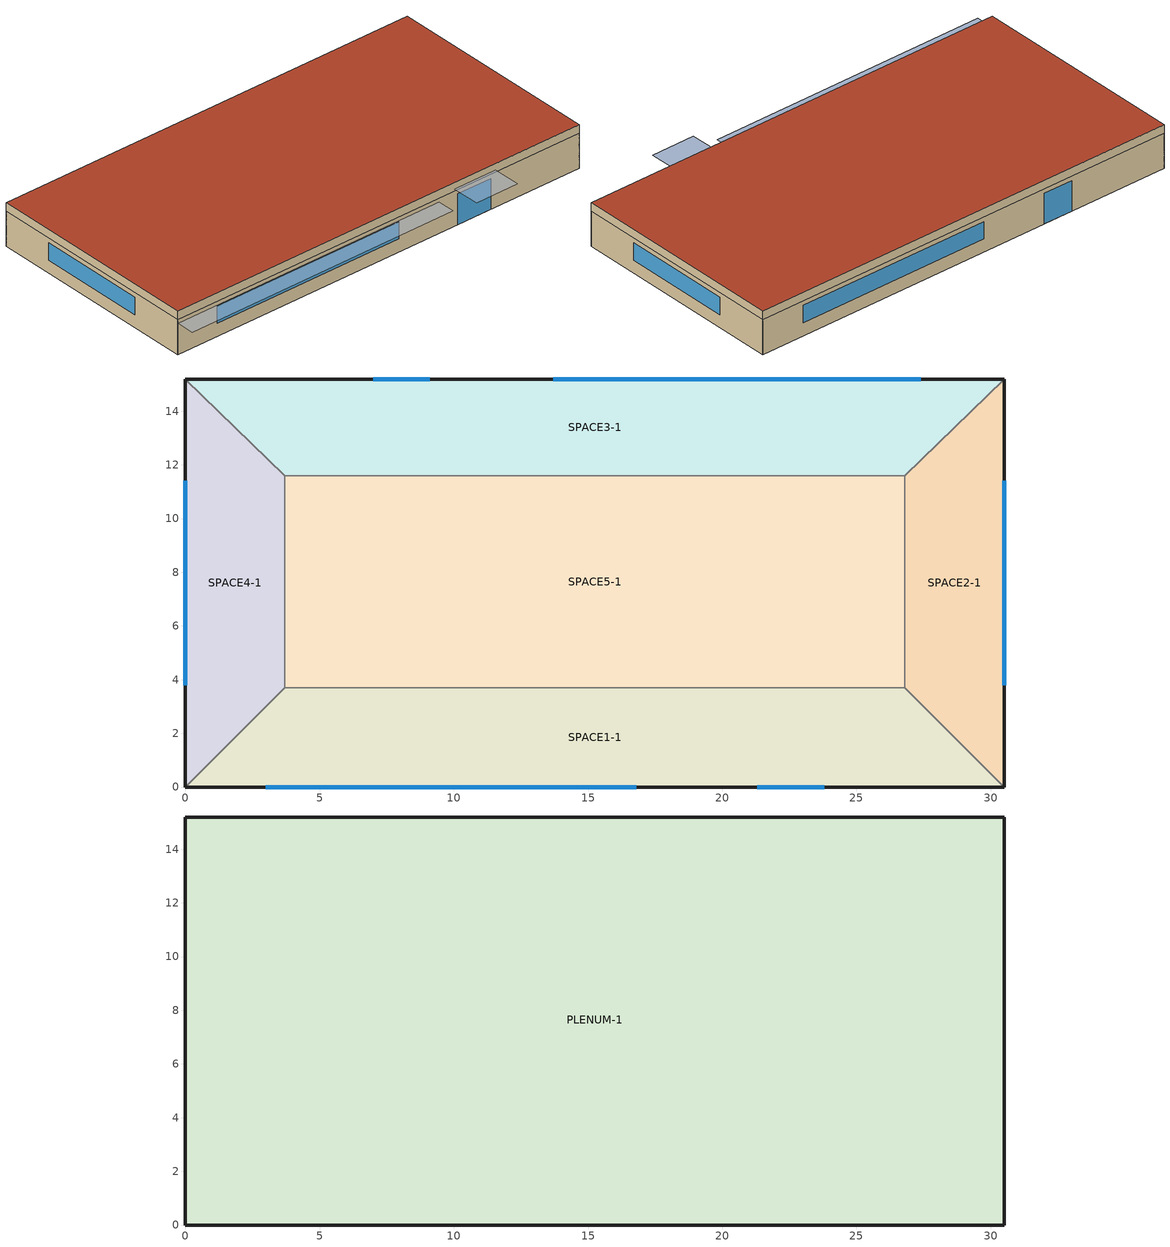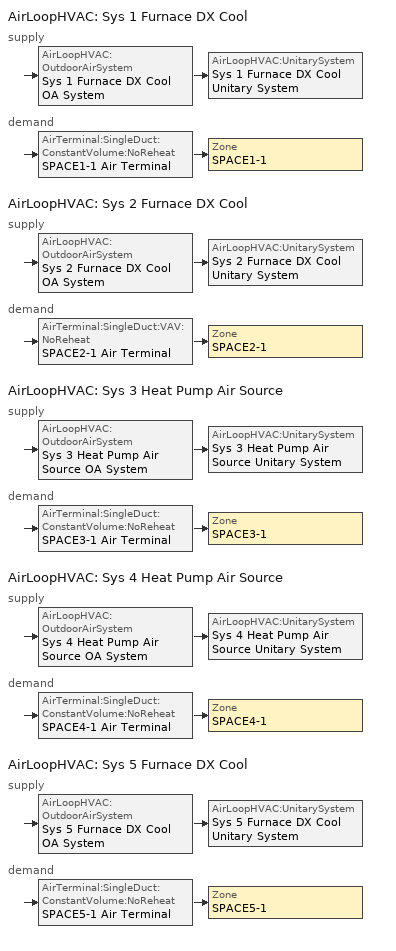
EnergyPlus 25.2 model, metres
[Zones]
SPACE3-1
 floor ground (FLOOR-SLAB-1): 26.8,11.6 3.7,11.6 0,15.2 30.5,15.2 z0
 wall outside (WALL-1): 30.5,15.2 0,15.2 z0:2.4
 wall to SPACE2-1 (INT-WALL-1): 26.8,11.6 30.5,15.2 z0:2.4
 wall to SPACE4-1 (INT-WALL-1): 0,15.2 3.7,11.6 z0:2.4
 wall to SPACE5-1 (INT-WALL-1): 3.7,11.6 26.8,11.6 z0:2.4
 window (Sgl Grey 3mm): 9.1,15.2 7,15.2 z0:2.1
 window (Dbl Clr 3mm/13mm Air): 27.4,15.2 13.7,15.2 z0.9:2.1
SPACE1-1
 floor ground (FLOOR-SLAB-1): 26.8,3.7 30.5,0 0,0 3.7,3.7 z0
 wall outside (WALL-1): 0,0 30.5,0 z0:2.4
 wall to SPACE2-1 (INT-WALL-1): 30.5,0 26.8,3.7 z0:2.4
 wall to SPACE4-1 (INT-WALL-1): 3.7,3.7 0,0 z0:2.4
 wall to SPACE5-1 (INT-WALL-1): 26.8,3.7 3.7,3.7 z0:2.4
 window (Sgl Grey 3mm): 21.3,0 23.8,0 z0:2.1
 window (Dbl Clr 3mm/13mm Air): 3,0 16.8,0 z0.9:2.1
SPACE2-1
 floor ground (FLOOR-SLAB-1): 26.8,11.6 30.5,15.2 30.5,0 26.8,3.7 z0
 wall outside (WALL-1): 30.5,0 30.5,15.2 z0:2.4
 wall to SPACE5-1 (INT-WALL-1): 26.8,11.6 26.8,3.7 z0:2.4
 window (Dbl Clr 3mm/13mm Air): 30.5,3.8 30.5,11.4 z0.9:2.1
SPACE4-1
 floor ground (FLOOR-SLAB-1): 3.7,3.7 0,0 0,15.2 3.7,11.6 z0
 wall outside (WALL-1): 0,15.2 0,0 z0:2.4
 wall to SPACE5-1 (INT-WALL-1): 3.7,3.7 3.7,11.6 z0:2.4
 window (Dbl Clr 3mm/13mm Air): 0,11.4 0,3.8 z0.9:2.1
SPACE5-1
 floor ground (FLOOR-SLAB-1): 26.8,11.6 26.8,3.7 3.7,3.7 3.7,11.6 z0
PLENUM-1
 floor to SPACE1-1 (CLNG-1): 26.8,3.7 30.5,0 0,0 3.7,3.7 z2.4
 floor to SPACE2-1 (CLNG-1): 26.8,11.6 30.5,15.2 30.5,0 26.8,3.7 z2.4
 floor to SPACE3-1 (CLNG-1): 26.8,11.6 3.7,11.6 0,15.2 30.5,15.2 z2.4
 floor to SPACE4-1 (CLNG-1): 3.7,3.7 0,0 0,15.2 3.7,11.6 z2.4
 floor to SPACE5-1 (CLNG-1): 26.8,11.6 26.8,3.7 3.7,3.7 3.7,11.6 z2.4
 wall outside (WALL-1): 30.5,15.2 0,15.2 0,0 30.5,0 30.5,15.2 z2.4:3
 roof outside (ROOF-1): 0,15.2 0,0 30.5,0 30.5,15.2 z3
shading: 0,-1.3 0,0 19.8,0 19.8,-1.3 z2.2; 21,-2 21,0 24.1,0 24.1,-2 z2.6
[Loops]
AirLoopHVAC 'Sys 1 Furnace DX Cool'
 supply: AirLoopHVAC:OutdoorAirSystem 'Sys 1 Furnace DX Cool OA System' > AirLoopHVAC:UnitarySystem 'Sys 1 Furnace DX Cool Unitary System'
 demand: AirTerminal:SingleDuct:ConstantVolume:NoReheat 'SPACE1-1 Air Terminal' > Zone 'SPACE1-1'
AirLoopHVAC 'Sys 2 Furnace DX Cool'
 supply: AirLoopHVAC:OutdoorAirSystem 'Sys 2 Furnace DX Cool OA System' > AirLoopHVAC:UnitarySystem 'Sys 2 Furnace DX Cool Unitary System'
 demand: AirTerminal:SingleDuct:VAV:NoReheat 'SPACE2-1 Air Terminal' > Zone 'SPACE2-1'
AirLoopHVAC 'Sys 3 Heat Pump Air Source'
 supply: AirLoopHVAC:OutdoorAirSystem 'Sys 3 Heat Pump Air Source OA System' > AirLoopHVAC:UnitarySystem 'Sys 3 Heat Pump Air Source Unitary System'
 demand: AirTerminal:SingleDuct:ConstantVolume:NoReheat 'SPACE3-1 Air Terminal' > Zone 'SPACE3-1'
AirLoopHVAC 'Sys 4 Heat Pump Air Source'
 supply: AirLoopHVAC:OutdoorAirSystem 'Sys 4 Heat Pump Air Source OA System' > AirLoopHVAC:UnitarySystem 'Sys 4 Heat Pump Air Source Unitary System'
 demand: AirTerminal:SingleDuct:ConstantVolume:NoReheat 'SPACE4-1 Air Terminal' > Zone 'SPACE4-1'
AirLoopHVAC 'Sys 5 Furnace DX Cool'
 supply: AirLoopHVAC:OutdoorAirSystem 'Sys 5 Furnace DX Cool OA System' > AirLoopHVAC:UnitarySystem 'Sys 5 Furnace DX Cool Unitary System'
 demand: AirTerminal:SingleDuct:ConstantVolume:NoReheat 'SPACE5-1 Air Terminal' > Zone 'SPACE5-1'
[Building]
Building: Loads convergence tolerance value=0.04; Maximum number of warmup days=25; Minimum number of warmup days=6; North axis=30; Solar distribution=FullExterior; Temperature convergence tolerance value=0.4; Terrain=City
[Site:GroundTemperature:BuildingSurface]
20.03, 20.03, 20.13, 20.3, 20.43, 20.52, 20.62, 20.77, 20.78, 20.55, 20.44, 20.2
[Site:Location]
CHICAGO_IL_USA TMY2-94846: Elevation=190; Latitude=41.78; Longitude=-87.75; Time zone=-6
[SizingPeriod:DesignDay] Barometric pressure=99063; Day of month=21; Daylight saving time indicator=No; Humidity condition type=WetBulb; Rain indicator=No; Snow indicator=No; Solar model indicator=ASHRAEClearSky
Name | Daily dry bulb temperature range | Day type | Maximum dry bulb temperature | Month | Sky clearness | Wetbulb or dewpoint at maximum dry bulb | Wind direction | Wind speed
CHICAGO_IL_USA Annual Cooling 1% Design Conditions DB/MCWB | 10.7 | SummerDesignDay | 31.5 | 7 | 1 | 23 | 230 | 5.3
CHICAGO_IL_USA Annual Heating 99% Design Conditions DB | 0 | WinterDesignDay | -17.3 | 1 | 0 | -17.3 | 270 | 4.9
[Construction]
CLNG-1: MAT-CLNG-1
Dbl Clr 3mm/13mm Air: CLEAR 3MM, AIR 13MM, CLEAR 3MM
FLOOR-SLAB-1: CC03
INT-WALL-1: GP02, AL21, GP02
ROOF-1: RG01, BR01, IN46, WD01
Sgl Grey 3mm: GREY 3MM
WALL-1: WD01, PW03, IN02, GP01
[Material] Thermal absorptance=0.9
Name | Conductivity | Density | Roughness | Solar absorptance | Specific heat | Thickness | Visible absorptance
BR01 | 0.162 | 1121 | VeryRough | 0.7 | 1464 | 0.0095 | 0.7
CC03 | 1.31 | 2243 | MediumRough | 0.65 | 837 | 0.1016 | 0.65
GP01 | 0.16 | 801 | MediumSmooth | 0.75 | 837 | 0.0127 | 0.75
GP02 | 0.16 | 801 | MediumSmooth | 0.75 | 837 | 0.0159 | 0.75
IN02 | 0.043 | 10 | Rough | 0.75 | 837 | 0.0901 | 0.75
IN46 | 0.023 | 24 | VeryRough | 0.5 | 1590 | 0.0762 | 0.5
PW03 | 0.115 | 545 | MediumSmooth | 0.78 | 1213 | 0.0127 | 0.78
RG01 | 1.442 | 881 | Rough | 0.65 | 1674 | 0.0127 | 0.65
WD01 | 0.115 | 513 | MediumSmooth | 0.78 | 1381 | 0.0191 | 0.78
[Material:AirGap]
AL21: Thermal resistance=0.157
[Material:NoMass]
MAT-CLNG-1: Roughness=Rough; Solar absorptance=0.65; Thermal absorptance=0.65; Thermal resistance=0.652259; Visible absorptance=0.65
[WindowMaterial:Gas]
AIR 13MM: Gas type=Air; Thickness=0.0127
[WindowMaterial:Glazing] Back side infrared hemispherical emissivity=0.84; Conductivity=0.9; Front side infrared hemispherical emissivity=0.84; Infrared transmittance at normal incidence=0; Optical data type=SpectralAverage; Thickness=0.003
Name | Back side solar reflectance at normal incidence | Back side visible reflectance at normal incidence | Front side solar reflectance at normal incidence | Front side visible reflectance at normal incidence | Solar transmittance at normal incidence | Visible transmittance at normal incidence
CLEAR 3MM | 0.075 | 0.081 | 0.075 | 0.081 | 0.837 | 0.898
GREY 3MM | 0.061 | 0.061 | 0.061 | 0.061 | 0.626 | 0.611
[AirLoopHVAC] Design supply air flow rate=Autosize
Sys 1 Furnace DX Cool; Sys 2 Furnace DX Cool; Sys 3 Heat Pump Air Source; Sys 4 Heat Pump Air Source; Sys 5 Furnace DX Cool
[AirLoopHVAC:UnitarySystem] Cooling supply air flow rate=Autosize; Cooling supply air flow rate method=SupplyAirFlowRate; Dehumidification control type=None; Dx heating coil sizing ratio=1; Heating supply air flow rate=Autosize; Heating supply air flow rate method=SupplyAirFlowRate; Maximum outdoor dry bulb temperature for supplemental heater operation=21; No load supply air flow rate method=SupplyAirFlowRate; Supply air fan operating mode schedule=FanAvailSched
Name | Control type | Controlling zone or thermostat location | Cooling coil | Design specification multispeed object | Fan placement | Heating coil | Maximum supply air temperature | No load supply air flow rate | Supply fan | Availability schedule | Minimum supply air temperature | Supplemental heating coil
Sys 1 Furnace DX Cool Unitary System | Load | SPACE1-1 | Sys 1 Furnace DX Cool Cooling Coil | Sys 1 Furnace DX Cool Unitary System MultiSpeed Performance | BlowThrough | Sys 1 Furnace DX Cool Heating Coil | Autosize | Autosize | Sys 1 Furnace DX Cool Supply Fan
Sys 2 Furnace DX Cool Unitary System | SingleZoneVAV | SPACE2-1 | Sys 2 Furnace DX Cool Cooling Coil |  | DrawThrough | Sys 2 Furnace DX Cool Heating Coil | 35 | 0.102031 | Sys 2 Furnace DX Cool Supply Fan | FanAvailSched | 10
Sys 3 Heat Pump Air Source Unitary System | Load | SPACE3-1 | Sys 3 Heat Pump Air Source Cooling Coil | Sys 3 Heat Pump Air Source Unitary System MultiSpeed Performance | BlowThrough | Sys 3 Heat Pump Air Source Heating Coil | Autosize | Autosize | Sys 3 Heat Pump Air Source Supply Fan |  |  | Sys 3 Heat Pump Air Source Supp Heat or Reheat Coil
Sys 4 Heat Pump Air Source Unitary System | Load | SPACE4-1 | Sys 4 Heat Pump Air Source Cooling Coil | Sys 4 Heat Pump Air Source Unitary System MultiSpeed Performance | BlowThrough | Sys 4 Heat Pump Air Source Heating Coil | Autosize | Autosize | Sys 4 Heat Pump Air Source Supply Fan |  |  | Sys 4 Heat Pump Air Source Supp Heat or Reheat Coil
Sys 5 Furnace DX Cool Unitary System | Load | SPACE5-1 | Sys 5 Furnace DX Cool Cooling Coil | Sys 5 Furnace DX Cool Unitary System MultiSpeed Performance | BlowThrough | Sys 5 Furnace DX Cool Heating Coil | Autosize | Autosize | Sys 5 Furnace DX Cool Supply Fan
[AirTerminal:SingleDuct:ConstantVolume:NoReheat] Maximum air flow rate=Autosize
SPACE1-1 Air Terminal; SPACE3-1 Air Terminal; SPACE4-1 Air Terminal; SPACE5-1 Air Terminal
[AirTerminal:SingleDuct:VAV:NoReheat]
SPACE2-1 Air Terminal: Constant minimum air flow fraction=0; Maximum air flow rate=Autosize; Zone minimum air flow input method=Constant
[AvailabilityManager:Scheduled] Schedule=HVACTemplate-Always 1
Sys 1 Furnace DX Cool Availability; Sys 2 Furnace DX Cool Availability; Sys 3 Heat Pump Air Source Availability; Sys 4 Heat Pump Air Source Availability; Sys 5 Furnace DX Cool Availability
[Coil:Cooling:DX]
Name | Performance object
Sys 1 Furnace DX Cool Cooling Coil | Sys 1 Furnace DX Cool Cooling Coil Performance
Sys 5 Furnace DX Cool Cooling Coil | Sys 5 Furnace DX Cool Cooling Coil Performance
[Coil:Cooling:DX:CurveFit:OperatingMode] Apply latent degradation to speeds greater than 1=No; Condenser type=AirCooled; Latent capacity time constant=0; Maximum cycling rate=0; Nominal time for condensate removal to begin=0; Rated evaporator air flow rate=Autosize; Rated gross total cooling capacity=Autosize; Ratio of initial moisture evaporation rate and steady state latent capacity=0
Name | Nominal speed number | Speed 1 | Speed 2 | Speed 3 | Speed 4
Sys 1 Furnace DX Cool Cooling Coil Operating Mode | 2 | Sys 1 Furnace DX Cool Cooling Coil Speed 1 Performance | Sys 1 Furnace DX Cool Cooling Coil Speed 2 Performance
Sys 5 Furnace DX Cool Cooling Coil Operating Mode | 4 | Sys 5 Furnace DX Cool Cooling Coil Speed 1 Performance | Sys 5 Furnace DX Cool Cooling Coil Speed 2 Performance | Sys 5 Furnace DX Cool Cooling Coil Speed 3 Performance | Sys 5 Furnace DX Cool Cooling Coil Speed 4 Performance
[Coil:Cooling:DX:CurveFit:Performance] Capacity control method=Discrete; Compressor fuel type=Electricity; Crankcase heater capacity=0; Maximum outdoor dry bulb temperature for crankcase heater operation=10
Name | Base operating mode
Sys 1 Furnace DX Cool Cooling Coil Performance | Sys 1 Furnace DX Cool Cooling Coil Operating Mode
Sys 5 Furnace DX Cool Cooling Coil Performance | Sys 5 Furnace DX Cool Cooling Coil Operating Mode
[Coil:Cooling:DX:CurveFit:Speed] 2023 rated evaporator fan power per volume flow rate=934.4; Active fraction of coil face area=1; Gross cooling cop=3; Gross sensible heat ratio=Autosize; Rated waste heat fraction of power input=0.2
Name | Energy input ratio modifier function of air flow fraction curve | Energy input ratio modifier function of temperature curve | Evaporator air flow rate fraction | Gross total cooling capacity fraction | Part load fraction correlation curve | Total cooling capacity modifier function of air flow fraction curve | Total cooling capacity modifier function of temperature curve | Waste heat modifier function of temperature curve
Sys 1 Furnace DX Cool Cooling Coil Speed 1 Performance | Sys 1 Furnace DX Cool Cool Coil EIR-FF | Sys 1 Furnace DX Cool Cool Coil EIR-FT | 0.5 | 0.5 | Sys 1 Furnace DX Cool Cool Coil PLF | Sys 1 Furnace DX Cool Cool Coil Cap-FF | Sys 1 Furnace DX Cool Cool Coil Cap-FT | Sys 1 Furnace DX Cool Cool Coil WH-FT
Sys 1 Furnace DX Cool Cooling Coil Speed 2 Performance | Sys 1 Furnace DX Cool Cool Coil EIR-FF | Sys 1 Furnace DX Cool Cool Coil EIR-FT | 1 | 1 | Sys 1 Furnace DX Cool Cool Coil PLF | Sys 1 Furnace DX Cool Cool Coil Cap-FF | Sys 1 Furnace DX Cool Cool Coil Cap-FT | Sys 1 Furnace DX Cool Cool Coil WH-FT
Sys 5 Furnace DX Cool Cooling Coil Speed 1 Performance | Sys 5 Furnace DX Cool Cool Coil EIR-FF | Sys 5 Furnace DX Cool Cool Coil EIR-FT | 0.25 | 0.25 | Sys 5 Furnace DX Cool Cool Coil PLF | Sys 5 Furnace DX Cool Cool Coil Cap-FF | Sys 5 Furnace DX Cool Cool Coil Cap-FT | Sys 5 Furnace DX Cool Cool Coil WH-FT
Sys 5 Furnace DX Cool Cooling Coil Speed 2 Performance | Sys 5 Furnace DX Cool Cool Coil EIR-FF | Sys 5 Furnace DX Cool Cool Coil EIR-FT | 0.5 | 0.5 | Sys 5 Furnace DX Cool Cool Coil PLF | Sys 5 Furnace DX Cool Cool Coil Cap-FF | Sys 5 Furnace DX Cool Cool Coil Cap-FT | Sys 5 Furnace DX Cool Cool Coil WH-FT
Sys 5 Furnace DX Cool Cooling Coil Speed 3 Performance | Sys 5 Furnace DX Cool Cool Coil EIR-FF | Sys 5 Furnace DX Cool Cool Coil EIR-FT | 0.75 | 0.75 | Sys 5 Furnace DX Cool Cool Coil PLF | Sys 5 Furnace DX Cool Cool Coil Cap-FF | Sys 5 Furnace DX Cool Cool Coil Cap-FT | Sys 5 Furnace DX Cool Cool Coil WH-FT
Sys 5 Furnace DX Cool Cooling Coil Speed 4 Performance | Sys 5 Furnace DX Cool Cool Coil EIR-FF | Sys 5 Furnace DX Cool Cool Coil EIR-FT | 1 | 1 | Sys 5 Furnace DX Cool Cool Coil PLF | Sys 5 Furnace DX Cool Cool Coil Cap-FF | Sys 5 Furnace DX Cool Cool Coil Cap-FT | Sys 5 Furnace DX Cool Cool Coil WH-FT
[Coil:Cooling:DX:MultiSpeed]
Sys 3 Heat Pump Air Source Cooling Coil: 2017 speed 1 rated evaporator fan power per volume flow rate=773.3; 2017 speed 2 rated evaporator fan power per volume flow rate=773.3; 2017 speed 3 rated evaporator fan power per volume flow rate=773.3; 2017 speed 4 rated evaporator fan power per volume flow rate=773.3; 2023 speed 1 rated evaporator fan power per volume flow rate=934.4; 2023 speed 2 rated evaporator fan power per volume flow rate=934.4; 2023 speed 3 rated evaporator fan power per volume flow rate=934.4; 2023 speed 4 rated evaporator fan power per volume flow rate=934.4; Apply latent degradation to speeds greater than 1=No; Apply part load fraction to speeds greater than 1=No; Basin heater setpoint temperature=2; Condenser type=AirCooled; Fuel type=Electricity; Maximum outdoor dry bulb temperature for crankcase heater operation=10; Minimum outdoor dry bulb temperature for compressor operation=-25; Number of speeds=4; Speed 1 energy input ratio function of flow fraction curve=Sys 3 Heat Pump Air Source Cool Coil EIR-FF; Speed 1 energy input ratio function of temperature curve=Sys 3 Heat Pump Air Source Cool Coil EIR-FT; Speed 1 evaporative condenser effectiveness=0.9; Speed 1 gross rated cooling cop=3; Speed 1 gross rated sensible heat ratio=Autosize; Speed 1 gross rated total cooling capacity=Autosize; Speed 1 part load fraction correlation curve=Sys 3 Heat Pump Air Source Cool Coil PLF; Speed 1 rated air flow rate=Autosize; Speed 1 rated waste heat fraction of power input=0.2; Speed 1 total cooling capacity function of flow fraction curve=Sys 3 Heat Pump Air Source Cool Coil Cap-FF; Speed 1 total cooling capacity function of temperature curve=Sys 3 Heat Pump Air Source Cool Coil Cap-FT; Speed 2 energy input ratio function of flow fraction curve=Sys 3 Heat Pump Air Source Cool Coil EIR-FF; Speed 2 energy input ratio function of temperature curve=Sys 3 Heat Pump Air Source Cool Coil EIR-FT; Speed 2 evaporative condenser effectiveness=0.9; Speed 2 gross rated cooling cop=3; Speed 2 gross rated sensible heat ratio=Autosize; Speed 2 gross rated total cooling capacity=Autosize; Speed 2 part load fraction correlation curve=Sys 3 Heat Pump Air Source Cool Coil PLF; Speed 2 rated air flow rate=Autosize; Speed 2 rated waste heat fraction of power input=0.2; Speed 2 total cooling capacity function of flow fraction curve=Sys 3 Heat Pump Air Source Cool Coil Cap-FF; Speed 2 total cooling capacity function of temperature curve=Sys 3 Heat Pump Air Source Cool Coil Cap-FT; Speed 3 energy input ratio function of flow fraction curve=Sys 3 Heat Pump Air Source Cool Coil EIR-FF; Speed 3 energy input ratio function of temperature curve=Sys 3 Heat Pump Air Source Cool Coil EIR-FT; Speed 3 evaporative condenser effectiveness=0.9; Speed 3 gross rated cooling cop=3; Speed 3 gross rated sensible heat ratio=Autosize; Speed 3 gross rated total cooling capacity=Autosize; Speed 3 part load fraction correlation curve=Sys 3 Heat Pump Air Source Cool Coil PLF; Speed 3 rated air flow rate=Autosize; Speed 3 rated waste heat fraction of power input=0.2; Speed 3 total cooling capacity function of flow fraction curve=Sys 3 Heat Pump Air Source Cool Coil Cap-FF; Speed 3 total cooling capacity function of temperature curve=Sys 3 Heat Pump Air Source Cool Coil Cap-FT; Speed 4 energy input ratio function of flow fraction curve=Sys 3 Heat Pump Air Source Cool Coil EIR-FF; Speed 4 energy input ratio function of temperature curve=Sys 3 Heat Pump Air Source Cool Coil EIR-FT; Speed 4 evaporative condenser effectiveness=0.9; Speed 4 gross rated cooling cop=3; Speed 4 gross rated sensible heat ratio=Autosize; Speed 4 gross rated total cooling capacity=Autosize; Speed 4 part load fraction correlation curve=Sys 3 Heat Pump Air Source Cool Coil PLF; Speed 4 rated air flow rate=Autosize; Speed 4 rated waste heat fraction of power input=0.2; Speed 4 total cooling capacity function of flow fraction curve=Sys 3 Heat Pump Air Source Cool Coil Cap-FF; Speed 4 total cooling capacity function of temperature curve=Sys 3 Heat Pump Air Source Cool Coil Cap-FT
[Coil:Cooling:DX:VariableSpeed] Basin heater setpoint temperature=2; Condenser type=AirCooled; Maximum outdoor dry bulb temperature for crankcase heater operation=10; Minimum outdoor dry bulb temperature for compressor operation=-25; Speed 1 reference unit gross rated cooling cop=3; Speed 2 reference unit gross rated cooling cop=3; Speed 3 reference unit gross rated cooling cop=3
Name | 2017 speed 1 rated evaporator fan power per volume flow rate | 2017 speed 2 rated evaporator fan power per volume flow rate | 2017 speed 3 rated evaporator fan power per volume flow rate | 2023 speed 1 rated evaporator fan power per volume flow rate | 2023 speed 2 rated evaporator fan power per volume flow rate | 2023 speed 3 rated evaporator fan power per volume flow rate | Basin heater capacity | Crankcase heater capacity | Energy part load fraction curve | Evaporative condenser pump rated power consumption | Fan delay time | Gross rated total cooling capacity at selected nominal speed level | Initial moisture evaporation rate divided by steady state ac latent capacity | Latent capacity time constant | Maximum cycling rate | Nominal speed level | Nominal time for condensate to begin leaving the coil | Number of speeds | Rated air flow rate at selected nominal speed level | Speed 1 energy input ratio function of air flow fraction curve | Speed 1 energy input ratio function of temperature curve | Speed 1 reference unit gross rated sensible heat ratio | Speed 1 reference unit gross rated total cooling capacity | Speed 1 reference unit rated air flow rate | Speed 1 reference unit rated condenser air flow rate | Speed 1 total cooling capacity function of air flow fraction curve | Speed 1 total cooling capacity function of temperature curve | Speed 2 energy input ratio function of air flow fraction curve | Speed 2 energy input ratio function of temperature curve | Speed 2 reference unit gross rated sensible heat ratio | Speed 2 reference unit gross rated total cooling capacity | Speed 2 reference unit rated air flow rate | Speed 2 reference unit rated condenser air flow rate | Speed 2 total cooling capacity function of air flow fraction curve | Speed 2 total cooling capacity function of temperature curve | Speed 3 energy input ratio function of air flow fraction curve | Speed 3 energy input ratio function of temperature curve | Speed 3 reference unit gross rated sensible heat ratio | Speed 3 reference unit gross rated total cooling capacity | Speed 3 reference unit rated air flow rate | Speed 3 reference unit rated condenser air flow rate | Speed 3 total cooling capacity function of air flow fraction curve | Speed 3 total cooling capacity function of temperature curve | Speed 4 energy input ratio function of air flow fraction curve | Speed 4 energy input ratio function of temperature curve | Speed 4 reference unit gross rated cooling cop | Speed 4 reference unit gross rated sensible heat ratio | Speed 4 reference unit gross rated total cooling capacity | Speed 4 reference unit rated air flow rate | Speed 4 total cooling capacity function of air flow fraction curve | Speed 4 total cooling capacity function of temperature curve
Sys 2 Furnace DX Cool Cooling Coil | 773.3 | 773.3 | 773.3 | 934.4 | 934.4 | 934.4 | 0 | 0 | Sys 3 Heat Pump Air Source Heat Coil PLF | 0 | 60 | 3513.72 | 0 | 60 | 2.5 | 3 | 0 | 3 | 0.15297 | Sys 2 Furnace DX Cool Cool Coil EIR-FF | Sys 2 Furnace DX Cool Cool Coil EIR-FT | 0.72595 | 1171.24 | 0.102031 | 0.102031 | Sys 2 Furnace DX Cool Cool Coil Cap-FF | Sys 2 Furnace DX Cool Cool Coil Cap-FT | Sys 2 Furnace DX Cool Cool Coil EIR-FF | Sys 2 Furnace DX Cool Cool Coil EIR-FT | 0.72595 | 2342.48 | 0.1275 | 0.1275 | Sys 2 Furnace DX Cool Cool Coil Cap-FF | Sys 2 Furnace DX Cool Cool Coil Cap-FT | Sys 2 Furnace DX Cool Cool Coil EIR-FF | Sys 2 Furnace DX Cool Cool Coil EIR-FT | 0.72595 | 3513.72 | 0.15297 | 0.15297 | Sys 2 Furnace DX Cool Cool Coil Cap-FF | Sys 2 Furnace DX Cool Cool Coil Cap-FT
Sys 4 Heat Pump Air Source Cooling Coil |  |  |  |  |  |  |  |  | Sys 4 Heat Pump Air Source Heat Coil PLF |  |  |  |  |  |  | 4 |  | 4 |  | Sys 4 Heat Pump Air Source Cool Coil EIR-FF | Sys 4 Heat Pump Air Source Cool Coil EIR-FT | 0.70108 | 1302.03 | 0.0524326 |  | Sys 4 Heat Pump Air Source Cool Coil Cap-FF | Sys 4 Heat Pump Air Source Cool Coil Cap-FT | Sys 4 Heat Pump Air Source Cool Coil EIR-FF | Sys 4 Heat Pump Air Source Cool Coil EIR-FT | 0.70108 | 2604.05 | 0.10487 |  | Sys 4 Heat Pump Air Source Cool Coil Cap-FF | Sys 4 Heat Pump Air Source Cool Coil Cap-FT | Sys 4 Heat Pump Air Source Cool Coil EIR-FF | Sys 3 Heat Pump Air Source Cool Coil EIR-FT | 0.70108 | 3906.08 | 0.1573 |  | Sys 4 Heat Pump Air Source Cool Coil Cap-FF | Sys 4 Heat Pump Air Source Cool Coil Cap-FT | Sys 4 Heat Pump Air Source Cool Coil EIR-FF | Sys 4 Heat Pump Air Source Cool Coil EIR-FT | 3 | 0.70108 | 5208.11 | 0.20973 | Sys 4 Heat Pump Air Source Cool Coil Cap-FF | Sys 4 Heat Pump Air Source Cool Coil Cap-FT
[Coil:Heating:DX:MultiSpeed] 2023 speed 1 rated supply air fan power per volume flow rate=934.4; 2023 speed 2 rated supply air fan power per volume flow rate=934.4; 2023 speed 3 rated supply air fan power per volume flow rate=934.4; 2023 speed 4 rated supply air fan power per volume flow rate=934.4; Apply part load fraction to speeds greater than 1=No; Crankcase heater capacity=0; Defrost control=Timed; Defrost strategy=ReverseCycle; Defrost time period fraction=0.058333; Fuel type=Electricity; Maximum outdoor dry bulb temperature for crankcase heater operation=10; Maximum outdoor dry bulb temperature for defrost operation=5; Minimum outdoor dry bulb temperature for compressor operation=-8; Number of speeds=4; Resistive defrost heater capacity=Autosize; Speed 1 gross rated heating capacity=Autosize; Speed 1 gross rated heating cop=2.75; Speed 1 rated air flow rate=Autosize; Speed 1 rated waste heat fraction of power input=0.2; Speed 2 gross rated heating capacity=Autosize; Speed 2 gross rated heating cop=2.75; Speed 2 rated air flow rate=Autosize; Speed 2 rated waste heat fraction of power input=0.2; Speed 3 gross rated heating capacity=Autosize; Speed 3 gross rated heating cop=2.75; Speed 3 rated air flow rate=Autosize; Speed 3 rated waste heat fraction of power input=0.2; Speed 4 gross rated heating capacity=Autosize; Speed 4 gross rated heating cop=2.75; Speed 4 rated air flow rate=Autosize; Speed 4 rated waste heat fraction of power input=0.2
Name | Defrost energy input ratio function of temperature curve | Speed 1 energy input ratio function of flow fraction curve | Speed 1 energy input ratio function of temperature curve | Speed 1 heating capacity function of flow fraction curve | Speed 1 heating capacity function of temperature curve | Speed 1 part load fraction correlation curve | Speed 1 waste heat function of temperature curve | Speed 2 energy input ratio function of flow fraction curve | Speed 2 energy input ratio function of temperature curve | Speed 2 heating capacity function of flow fraction curve | Speed 2 heating capacity function of temperature curve | Speed 2 part load fraction correlation curve | Speed 2 waste heat function of temperature curve | Speed 3 energy input ratio function of flow fraction curve | Speed 3 energy input ratio function of temperature curve | Speed 3 heating capacity function of flow fraction curve | Speed 3 heating capacity function of temperature curve | Speed 3 part load fraction correlation curve | Speed 3 waste heat function of temperature curve | Speed 4 energy input ratio function of flow fraction curve | Speed 4 energy input ratio function of temperature curve | Speed 4 heating capacity function of flow fraction curve | Speed 4 heating capacity function of temperature curve | Speed 4 part load fraction correlation curve | Speed 4 waste heat function of temperature curve
Sys 3 Heat Pump Air Source Heating Coil | Sys 3 Heat Pump Air Source Heat Coil Defr-FT | Sys 3 Heat Pump Air Source Heat Coil EIR-FF | Sys 3 Heat Pump Air Source Heat Coil EIR-FT | Sys 3 Heat Pump Air Source Heat Coil Cap-FF | Sys 3 Heat Pump Air Source Heat Coil Cap-FT | Sys 3 Heat Pump Air Source Heat Coil PLF | Sys 3 Heat Pump Air Source Heat Coil WH-FT | Sys 3 Heat Pump Air Source Heat Coil EIR-FF | Sys 3 Heat Pump Air Source Heat Coil EIR-FT | Sys 3 Heat Pump Air Source Heat Coil Cap-FF | Sys 3 Heat Pump Air Source Heat Coil Cap-FT | Sys 3 Heat Pump Air Source Heat Coil PLF | Sys 3 Heat Pump Air Source Heat Coil WH-FT | Sys 3 Heat Pump Air Source Heat Coil EIR-FF | Sys 3 Heat Pump Air Source Heat Coil EIR-FT | Sys 3 Heat Pump Air Source Heat Coil Cap-FF | Sys 3 Heat Pump Air Source Heat Coil Cap-FT | Sys 3 Heat Pump Air Source Heat Coil PLF | Sys 3 Heat Pump Air Source Heat Coil WH-FT | Sys 3 Heat Pump Air Source Heat Coil EIR-FF | Sys 3 Heat Pump Air Source Heat Coil EIR-FT | Sys 3 Heat Pump Air Source Heat Coil Cap-FF | Sys 3 Heat Pump Air Source Heat Coil Cap-FT | Sys 3 Heat Pump Air Source Heat Coil PLF | Sys 3 Heat Pump Air Source Heat Coil WH-FT
Sys 4 Heat Pump Air Source Heating Coil | Sys 4 Heat Pump Air Source Heat Coil Defr-FT | Sys 4 Heat Pump Air Source Heat Coil EIR-FF | Sys 4 Heat Pump Air Source Heat Coil EIR-FT | Sys 4 Heat Pump Air Source Heat Coil Cap-FF | Sys 4 Heat Pump Air Source Heat Coil Cap-FT | Sys 4 Heat Pump Air Source Heat Coil PLF | Sys 4 Heat Pump Air Source Heat Coil WH-FT | Sys 4 Heat Pump Air Source Heat Coil EIR-FF | Sys 4 Heat Pump Air Source Heat Coil EIR-FT | Sys 4 Heat Pump Air Source Heat Coil Cap-FF | Sys 4 Heat Pump Air Source Heat Coil Cap-FT | Sys 4 Heat Pump Air Source Heat Coil PLF | Sys 4 Heat Pump Air Source Heat Coil WH-FT | Sys 4 Heat Pump Air Source Heat Coil EIR-FF | Sys 4 Heat Pump Air Source Heat Coil EIR-FT | Sys 4 Heat Pump Air Source Heat Coil Cap-FF | Sys 4 Heat Pump Air Source Heat Coil Cap-FT | Sys 4 Heat Pump Air Source Heat Coil PLF | Sys 4 Heat Pump Air Source Heat Coil WH-FT | Sys 4 Heat Pump Air Source Heat Coil EIR-FF | Sys 4 Heat Pump Air Source Heat Coil EIR-FT | Sys 4 Heat Pump Air Source Heat Coil Cap-FF | Sys 4 Heat Pump Air Source Heat Coil Cap-FT | Sys 4 Heat Pump Air Source Heat Coil PLF | Sys 4 Heat Pump Air Source Heat Coil WH-FT
[Coil:Heating:DX:VariableSpeed]
Sys 2 Furnace DX Cool Heating Coil: 2017 speed 1 rated supply air fan power per volume flow rate=773.3; 2017 speed 2 rated supply air fan power per volume flow rate=773.3; 2017 speed 3 rated supply air fan power per volume flow rate=773.3; 2023 speed 1 rated supply air fan power per volume flow rate=934.4; 2023 speed 2 rated supply air fan power per volume flow rate=934.4; 2023 speed 3 rated supply air fan power per volume flow rate=934.4; Defrost control=Timed; Defrost energy input ratio function of temperature curve=Sys 3 Heat Pump Air Source Heat Coil Defr-FT; Defrost strategy=ReverseCycle; Defrost time period fraction=0.058333; Energy part load fraction curve=Sys 3 Heat Pump Air Source Heat Coil PLF; Maximum outdoor dry bulb temperature for crankcase heater operation=10; Maximum outdoor dry bulb temperature for defrost operation=5; Minimum outdoor dry bulb temperature for compressor operation=-8; Nominal speed level=3; Number of speeds=3; Rated air flow rate at selected nominal speed level=Autosize; Rated heating capacity at selected nominal speed level=4000; Resistive defrost heater capacity=0; Speed 1 energy input ratio function of air flow fraction curve=HPACHeatEIRFFF; Speed 1 energy input ratio function of temperature curve=HPACHeatEIRFT; Speed 1 heating capacity function of temperature curve=HPACHeatCapFT; Speed 1 reference unit gross rated heating capacity=1333; Speed 1 reference unit gross rated heating cop=3; Speed 1 reference unit rated air flow rate=0.102031; Speed 1 total heating capacity function of air flow fraction curve=HPACHeatCapFFF; Speed 2 energy input ratio function of air flow fraction curve=HPACHeatEIRFFF; Speed 2 energy input ratio function of temperature curve=HPACHeatEIRFT; Speed 2 heating capacity function of temperature curve=HPACHeatCapFT; Speed 2 reference unit gross rated heating capacity=2666; Speed 2 reference unit gross rated heating cop=3; Speed 2 reference unit rated air flow rate=0.1275; Speed 2 total heating capacity function of air flow fraction curve=HPACHeatCapFFF; Speed 3 energy input ratio function of air flow fraction curve=HPACHeatEIRFFF; Speed 3 energy input ratio function of temperature curve=HPACHeatEIRFT; Speed 3 heating capacity function of temperature curve=HPACHeatCapFT; Speed 3 reference unit gross rated heating capacity=4000; Speed 3 reference unit gross rated heating cop=3; Speed 3 reference unit rated air flow rate=0.15297; Speed 3 total heating capacity function of air flow fraction curve=HPACHeatCapFFF
[Coil:Heating:Electric] Efficiency=1; Nominal capacity=Autosize
Sys 3 Heat Pump Air Source Supp Heat or Reheat Coil; Sys 4 Heat Pump Air Source Supp Heat or Reheat Coil
[Coil:Heating:Fuel] Burner efficiency=0.8; Fuel type=NaturalGas; Nominal capacity=Autosize; Off cycle parasitic fuel load=0; On cycle parasitic electric load=0
Name | Part load fraction correlation curve
Sys 1 Furnace DX Cool Heating Coil | Sys 1 Furnace DX Cool Heating Coil PLF-FPLR
Sys 5 Furnace DX Cool Heating Coil | Sys 5 Furnace DX Cool Heating Coil PLF-FPLR
[Controller:OutdoorAir] Economizer control action type=ModulateFlow; Economizer maximum limit dry bulb temperature=20; Minimum limit type=FixedMinimum
Name | Economizer control type | Economizer operation staging | Lockout type | Maximum outdoor air flow rate | Minimum outdoor air flow rate | Minimum outdoor air schedule
Sys 1 Furnace DX Cool OA Controller; Sys 3 Heat Pump Air Source OA Controller; Sys 4 Heat Pump Air Source OA Controller | FixedDryBulb | EconomizerFirst | LockoutWithHeating | Autosize | Autosize | Min OA Sched
Sys 2 Furnace DX Cool OA Controller | NoEconomizer |  | LockoutWithHeating | 0 | 0
Sys 5 Furnace DX Cool OA Controller | FixedDryBulb |  | NoLockout | Autosize | Autosize | Min OA Sched
[DesignSpecification:OutdoorAir] Outdoor air flow per person=0.00944; Outdoor air flow per zone=0; Outdoor air flow per zone floor area=0; Outdoor air method=Flow/Person
SZ DSOA SPACE1-1; SZ DSOA SPACE2-1; SZ DSOA SPACE3-1; SZ DSOA SPACE4-1; SZ DSOA SPACE5-1
[DesignSpecification:ZoneAirDistribution] Zone air distribution effectiveness in cooling mode=1; Zone air distribution effectiveness in heating mode=1
SZ DSZAD SPACE1-1; SZ DSZAD SPACE2-1; SZ DSZAD SPACE3-1; SZ DSZAD SPACE4-1; SZ DSZAD SPACE5-1
[ElectricEquipment] Design level calculation method=EquipmentLevel; Fraction latent=0; Fraction lost=0; Fraction radiant=0.3; Schedule=EQUIP-1
Name | Design level | Zone or zonelist or space or spacelist
SPACE1-1 ElecEq 1 | 1056 | SPACE1-1
SPACE2-1 ElecEq 1 | 456 | SPACE2-1
SPACE3-1 ElecEq 1 | 1056 | SPACE3-1
SPACE4-1 ElecEq 1 | 456 | SPACE4-1
SPACE5-1 ElecEq 1 | 1976 | SPACE5-1
[Fan:SystemModel]
Sys 2 Furnace DX Cool Supply Fan: Availability schedule=HVACTemplate-Always 1; Design electric power consumption=Autosize; Design maximum air flow rate=Autosize; Design power sizing method=PowerPerFlowPerPressure; Design pressure rise=697.449; Electric power function of flow fraction curve=fan_curve; Electric power minimum flow rate fraction=0; Electric power per unit flow rate per unit pressure=1.66667; End use subcategory=General; Fan total efficiency=0.7; Motor efficiency=0.9; Motor in air stream fraction=1; Speed control method=Continuous
[Fan:VariableVolume] Availability schedule=HVACTemplate-Always 1; Fan power coefficient 1=0.00153024; Fan power coefficient 2=0.00520806; Fan power coefficient 3=1.10862; Fan power coefficient 4=-0.116356; Fan power coefficient 5=0; Fan power minimum flow fraction=0; Fan power minimum flow rate input method=Fraction; Fan total efficiency=0.7; Maximum flow rate=Autosize; Motor efficiency=0.9; Motor in airstream fraction=1; Pressure rise=600
Sys 1 Furnace DX Cool Supply Fan; Sys 3 Heat Pump Air Source Supply Fan; Sys 4 Heat Pump Air Source Supply Fan; Sys 5 Furnace DX Cool Supply Fan
[Lights] Design level calculation method=LightingLevel; End use subcategory=GeneralLights; Fraction radiant=0.59; Fraction replaceable=0; Fraction visible=0.2; Return air fraction=0; Schedule=LIGHTS-1
Name | Lighting level | Zone or zonelist or space or spacelist
SPACE1-1 Lights 1 | 1584 | SPACE1-1
SPACE2-1 Lights 1 | 684 | SPACE2-1
SPACE3-1 Lights 1 | 1584 | SPACE3-1
SPACE4-1 Lights 1 | 684 | SPACE4-1
SPACE5-1 Lights 1 | 2964 | SPACE5-1
[People] Activity level schedule=ActSchd; Fraction radiant=0.3; Number of people calculation method=People; Number of people schedule=OCCUPY-1
Name | Number of people | Zone or zonelist or space or spacelist
SPACE1-1 People 1 | 11 | SPACE1-1
SPACE2-1 People 1 | 5 | SPACE2-1
SPACE3-1 People 1 | 11 | SPACE3-1
SPACE4-1 People 1 | 5 | SPACE4-1
SPACE5-1 People 1 | 20 | SPACE5-1
[SetpointManager:MixedAir] Control variable=Temperature
Name | Setpoint node or nodelist
Sys 1 Furnace DX Cool Cooling Coil Air Temp Manager | Sys 1 Furnace DX Cool Mixed Air Outlet
Sys 2 Furnace DX Cool Cooling Coil Air Temp Manager | Sys 2 Furnace DX Cool Mixed Air Outlet
Sys 3 Heat Pump Air Source Cooling Coil Air Temp Manager | Sys 3 Heat Pump Air Source Mixed Air Outlet
Sys 4 Heat Pump Air Source Cooling Coil Air Temp Manager | Sys 4 Heat Pump Air Source Mixed Air Outlet
Sys 5 Furnace DX Cool Cooling Coil Air Temp Manager | Sys 5 Furnace DX Cool Mixed Air Outlet
[SetpointManager:SingleZone:Cooling] Control variable=Temperature; Maximum supply air temperature=45; Minimum supply air temperature=13
Name | Control zone | Setpoint node or nodelist
Sys 1 Furnace DX Cool Economizer Supply Air Temp Manager | SPACE1-1 | Sys 1 Furnace DX Cool Heating Coil Outlet
Sys 2 Furnace DX Cool Economizer Supply Air Temp Manager | SPACE2-1 | Sys 2 Furnace DX Cool Supply Fan Outlet
Sys 3 Heat Pump Air Source Economizer Supply Air Temp Manager | SPACE3-1 | Sys 3 Heat Pump Air Source Supp Heat or Reheat Coil Outl
Sys 4 Heat Pump Air Source Economizer Supply Air Temp Manager | SPACE4-1 | Sys 4 Heat Pump Air Source Supp Heat or Reheat Coil Outl
Sys 5 Furnace DX Cool Economizer Supply Air Temp Manager | SPACE5-1 | Sys 5 Furnace DX Cool Heating Coil Outlet
[Sizing:System] 100 outdoor air in cooling=No; 100 outdoor air in heating=No; Central cooling capacity control method=OnOff; Central cooling design supply air humidity ratio=0.008; Central cooling design supply air temperature=12.8; Central heating design supply air humidity ratio=0.008; Central heating maximum system air flow ratio=1; Cooling design capacity=Autosize; Cooling design capacity method=CoolingDesignCapacity; Cooling supply air flow rate=0; Cooling supply air flow rate method=DesignDay; Design outdoor air flow rate=Autosize; Heating design capacity=Autosize; Heating design capacity method=HeatingDesignCapacity; Heating supply air flow rate=0; Heating supply air flow rate method=DesignDay; Precool design humidity ratio=0.008; Preheat design humidity ratio=0.008; Preheat design temperature=7; System outdoor air method=ZoneSum; Type of load to size on=Sensible; Type of zone sum to use=NonCoincident; Zone maximum outdoor air fraction=1
Name | Central heating design supply air temperature | Precool design temperature
Sys 1 Furnace DX Cool | 35 | 10
Sys 2 Furnace DX Cool; Sys 3 Heat Pump Air Source; Sys 4 Heat Pump Air Source; Sys 5 Furnace DX Cool | 50 | 11
[Sizing:Zone] Account for dedicated outdoor air system=No; Cooling design air flow method=DesignDay; Cooling design air flow rate=0; Cooling minimum air flow fraction=0; Dedicated outdoor air high setpoint temperature for design=Autosize; Dedicated outdoor air low setpoint temperature for design=Autosize; Dedicated outdoor air system control strategy=NeutralSupplyAir; Heating design air flow method=DesignDay; Heating design air flow rate=0; Heating maximum air flow fraction=0; Zone cooling design supply air humidity ratio=0.008; Zone cooling design supply air temperature difference=11.11; Zone cooling design supply air temperature input method=SupplyAirTemperature; Zone heating design supply air humidity ratio=0.008; Zone heating design supply air temperature input method=SupplyAirTemperature
Name | Design specification outdoor air object | Design specification zone air distribution object | Zone cooling design supply air temperature | Zone heating design supply air temperature
SPACE1-1 | SZ DSOA SPACE1-1 | SZ DSZAD SPACE1-1 | 12.8 | 50
SPACE2-1 | SZ DSOA SPACE2-1 | SZ DSZAD SPACE2-1 | 10 | 35
SPACE3-1 | SZ DSOA SPACE3-1 | SZ DSZAD SPACE3-1 | 12.8 | 50
SPACE4-1 | SZ DSOA SPACE4-1 | SZ DSZAD SPACE4-1 | 12.8 | 50
SPACE5-1 | SZ DSOA SPACE5-1 | SZ DSZAD SPACE5-1 | 12.8 | 50
[ThermostatSetpoint:DualSetpoint]
All Zones Dual SP Control: Cooling setpoint temperature schedule=Clg-SetP-Sch; Heating setpoint temperature schedule=Htg-SetP-Sch
[UnitarySystemPerformance:Multispeed] Cooling speed supply air flow ratio 1=Autosize; Heating speed supply air flow ratio 1=Autosize; Cooling speed supply air flow ratio 2=Autosize; Heating speed supply air flow ratio 2=Autosize; Cooling speed supply air flow ratio 3=Autosize; Heating speed supply air flow ratio 3=Autosize; Cooling speed supply air flow ratio 4=Autosize; Heating speed supply air flow ratio 4=Autosize; Cooling speed supply air flow ratio 5=Autosize; Heating speed supply air flow ratio 5=Autosize; Cooling speed supply air flow ratio 6=Autosize; Heating speed supply air flow ratio 6=Autosize; Cooling speed supply air flow ratio 7=Autosize; Heating speed supply air flow ratio 7=Autosize; Cooling speed supply air flow ratio 8=Autosize; Heating speed supply air flow ratio 8=Autosize; Cooling speed supply air flow ratio 9=Autosize; Heating speed supply air flow ratio 9=Autosize; Cooling speed supply air flow ratio 10=Autosize; Heating speed supply air flow ratio 10=Autosize; Number of speeds for heating=1; Single mode operation=No
Name | No load supply air flow rate ratio | Number of speeds for cooling
Sys 1 Furnace DX Cool Unitary System MultiSpeed Performance | 0.5 | 2
Sys 3 Heat Pump Air Source Unitary System MultiSpeed Performance; Sys 4 Heat Pump Air Source Unitary System MultiSpeed Performance; Sys 5 Furnace DX Cool Unitary System MultiSpeed Performance | 0.25 | 4
[Zone] Multiplier=1; Type=1
Name | Ceiling height | Volume
PLENUM-1 | 0.6096 | 283.2
SPACE1-1; SPACE3-1 | 2.4384 | 239.247
SPACE2-1; SPACE4-1 | 2.4384 | 103.311
SPACE5-1 | 2.4384 | 447.683
[ZoneControl:Thermostat] Control 1=All Zones Dual SP Control; Control type schedule=HVACTemplate-Always 4
Name | Zone or zonelist
SPACE1-1 Thermostat | SPACE1-1
SPACE2-1 Thermostat | SPACE2-1
SPACE3-1 Thermostat | SPACE3-1
SPACE4-1 Thermostat | SPACE4-1
SPACE5-1 Thermostat | SPACE5-1
[Zone equipment]
SPACE1-1: SPACE1-1 Air Terminal
SPACE2-1: SPACE2-1 Air Terminal
SPACE3-1: SPACE3-1 Air Terminal
SPACE4-1: SPACE4-1 Air Terminal
SPACE5-1: SPACE5-1 Air Terminal
[ZoneInfiltration:DesignFlowRate] Constant term coefficient=0; Design flow rate calculation method=Flow/Zone; Schedule=INFIL-SCH; Temperature term coefficient=0; Velocity squared term coefficient=0; Velocity term coefficient=0.2237
Name | Design flow rate | Zone or zonelist or space or spacelist
SPACE1-1 Infil 1 | 0.0167 | SPACE1-1
SPACE2-1 Infil 1 | 0.00717 | SPACE2-1
SPACE3-1 Infil 1 | 0.0167 | SPACE3-1
SPACE4-1 Infil 1 | 0.00717 | SPACE4-1
SPACE5-1 Infil 1 | 0.031089 | SPACE5-1
[Curve:Biquadratic] Input unit type for x=Temperature; Input unit type for y=Temperature; Output unit type=Dimensionless
Name | Maximum curve output | Maximum value of x | Maximum value of y | Minimum curve output | Minimum value of x | Minimum value of y | Coefficient1 constant | Coefficient2 x | Coefficient3 x 2 | Coefficient4 y | Coefficient5 y 2 | Coefficient6 x y
HPACHeatCapFT | 1.1896 | 23.33 | 17.22 | 0.3799 | 17.78 | -28.89 | 0.852968 | -0.000484717 | -1.0693e-06 | 0.0185542 | 8.72425e-05 | -1.66868e-05
HPACHeatEIRFT | 2.0277 | 23.33 | 17.22 | 0.8266 | 17.78 | -28.89 | 0.707708 | 0.0148163 | 0.000262259 | -0.011324 | 0.000293928 | -0.000360528
Sys 1 Furnace DX Cool Cool Coil Cap-FT; Sys 2 Furnace DX Cool Cool Coil Cap-FT; Sys 3 Heat Pump Air Source Cool Coil Cap-FT; Sys 4 Heat Pump Air Source Cool Coil Cap-FT; Sys 5 Furnace DX Cool Cool Coil Cap-FT | 5 | 50 | 50 | 0 | 0 | 0 | 0.476428 | 0.0401147 | 0.000226411 | -0.000827136 | -7.3224e-06 | -0.000446278
Sys 1 Furnace DX Cool Cool Coil EIR-FT; Sys 2 Furnace DX Cool Cool Coil EIR-FT; Sys 3 Heat Pump Air Source Cool Coil EIR-FT; Sys 4 Heat Pump Air Source Cool Coil EIR-FT; Sys 5 Furnace DX Cool Cool Coil EIR-FT | 5 | 50 | 50 | 0 | 0 | 0 | 0.632475 | -0.0121321 | 0.000507773 | 0.0155377 | 0.00027284 | -0.000679201
Sys 1 Furnace DX Cool Cool Coil WH-FT; Sys 3 Heat Pump Air Source Heat Coil Defr-FT; Sys 3 Heat Pump Air Source Heat Coil WH-FT; Sys 4 Heat Pump Air Source Heat Coil Defr-FT; Sys 4 Heat Pump Air Source Heat Coil WH-FT; Sys 5 Furnace DX Cool Cool Coil WH-FT |  | 50 | 50 |  | 0 | 0 | 1 | 0 | 0 | 0 | 0 | 0
[Curve:Cubic]
Name | Maximum value of x | Minimum value of x | Coefficient1 constant | Coefficient2 x | Coefficient3 x 2 | Coefficient4 x 3 | Input unit type for x | Output unit type
HPACHeatCapFFF; Sys 3 Heat Pump Air Source Heat Coil Cap-FF; Sys 4 Heat Pump Air Source Heat Coil Cap-FF | 1.5 | 0.5 | 0.84 | 0.16 | 0 | 0
Sys 1 Furnace DX Cool Cool Coil Cap-FF; Sys 1 Furnace DX Cool Cool Coil EIR-FF; Sys 2 Furnace DX Cool Cool Coil EIR-FF; Sys 3 Heat Pump Air Source Cool Coil Cap-FF; Sys 3 Heat Pump Air Source Cool Coil EIR-FF; Sys 4 Heat Pump Air Source Cool Coil Cap-FF; Sys 4 Heat Pump Air Source Cool Coil EIR-FF; Sys 5 Furnace DX Cool Cool Coil Cap-FF; Sys 5 Furnace DX Cool Cool Coil EIR-FF | 1.5 | 0.5 | 0.472786 | 1.24334 | -1.03871 | 0.322578
Sys 1 Furnace DX Cool Heating Coil PLF-FPLR; Sys 5 Furnace DX Cool Heating Coil PLF-FPLR | 1 | 0 | 0.8 | 0.2 | 0 | 0
Sys 2 Furnace DX Cool Cool Coil Cap-FF | 1.5 | 0.5 | 1 | 0 | 0 | 0
Sys 3 Heat Pump Air Source Heat Coil Cap-FT; Sys 4 Heat Pump Air Source Heat Coil Cap-FT | 20 | -20 | 0.758746 | 0.027626 | 0.000148716 | 3.4992e-06 | Temperature | Dimensionless
Sys 3 Heat Pump Air Source Heat Coil EIR-FT; Sys 4 Heat Pump Air Source Heat Coil EIR-FT | 20 | -20 | 1.19248 | -0.0300438 | 0.00103745 | -2.3328e-05 | Temperature | Dimensionless
[Curve:Quadratic] Maximum value of x=1; Minimum value of x=0
Name | Coefficient1 constant | Coefficient2 x | Coefficient3 x 2 | Input unit type for x | Output unit type
HPACHeatEIRFFF; Sys 3 Heat Pump Air Source Heat Coil EIR-FF; Sys 4 Heat Pump Air Source Heat Coil EIR-FF | 1.3824 | -0.4336 | 0.0512
Sys 1 Furnace DX Cool Cool Coil PLF; Sys 3 Heat Pump Air Source Cool Coil PLF; Sys 3 Heat Pump Air Source Heat Coil PLF; Sys 4 Heat Pump Air Source Heat Coil PLF; Sys 5 Furnace DX Cool Cool Coil PLF | 0.85 | 0.15 | 0
fan_curve | 0 | 0 | 1 | Dimensionless | Dimensionless
[Schedule:Compact]
ActSchd: Through: 12/31, For: AllDays, Until: 24:00, 117.24
Clg-SetP-Sch: Through: 12/31, For: WeekDays CustomDay1 CustomDay2, Until: 7:00, 32, Until: 21:00, 24, Until: 24:00, 32, For: WeekEnds Holiday, Until: 24:00, 32, For: SummerDesignDay, Until: 24:00, 24, For: WinterDesignDay, Until: 24:00, 32
EQUIP-1: Through: 12/31, For: WeekDays SummerDesignDay CustomDay1 CustomDay2, Until: 8:00, 0.02, Until: 9:00, 0.4, Until: 14:00, 0.9, Until: 15:00, 0.8, Until: 16:00, 0.7, Until: 18:00, 0.5, Until: 21:00, 0.3, Until: 24:00, 0.02, For: Weekends WinterDesignDay Holiday, Until: 24:00, 0.02
FanAvailSched: Through: 12/31, For: WeekDays CustomDay1 CustomDay2, Until: 7:00, 0, Until: 21:00, 1, Until: 24:00, 0, For: Weekends Holiday, Until: 24:00, 0, For: SummerDesignDay, Until: 24:00, 1, For: WinterDesignDay, Until: 24:00, 1
HVACTemplate-Always 1: Through: 12/31, For: AllDays, Until: 24:00, 1
HVACTemplate-Always 4: Through: 12/31, For: AllDays, Until: 24:00, 4
Htg-SetP-Sch: Through: 12/31, For: WeekDays CustomDay1 CustomDay2, Until: 6:00, 13, Until: 7:00, 18, Until: 21:00, 23, Until: 24:00, 13, For: WeekEnds Holiday, Until: 24:00, 13, For: SummerDesignDay, Until: 24:00, 13, For: WinterDesignDay, Until: 24:00, 23
INFIL-SCH: Through: 12/31, For: WeekDays CustomDay1 CustomDay2, Until: 7:00, 1, Until: 21:00, 0, Until: 24:00, 1, For: Weekends Holiday, Until: 24:00, 1, For: SummerDesignDay, Until: 24:00, 1, For: WinterDesignDay, Until: 24:00, 1
LIGHTS-1: Through: 12/31, For: WeekDays SummerDesignDay CustomDay1 CustomDay2, Until: 8:00, 0.05, Until: 9:00, 0.9, Until: 10:00, 0.95, Until: 11:00, 1, Until: 12:00, 0.95, Until: 13:00, 0.8, Until: 14:00, 0.9, Until: 18:00, 1, Until: 19:00, 0.6, Until: 21:00, 0.4, Until: 24:00, 0.05, For: Weekends WinterDesignDay Holiday, Until: 24:00, 0.05
Min OA Sched: Through: 12/31, For: WeekDays CustomDay1 CustomDay2, Until: 8:00, 0, Until: 21:00, 1, Until: 24:00, 0, For: Weekends Holiday, Until: 24:00, 0, For: SummerDesignDay, Until: 24:00, 1, For: WinterDesignDay, Until: 24:00, 1
OCCUPY-1: Through: 12/31, For: WeekDays SummerDesignDay CustomDay1 CustomDay2, Until: 8:00, 0, Until: 11:00, 1, Until: 12:00, 0.8, Until: 13:00, 0.4, Until: 14:00, 0.8, Until: 18:00, 1, Until: 19:00, 0.5, Until: 21:00, 0.1, Until: 24:00, 0, For: Weekends WinterDesignDay Holiday, Until: 24:00, 0
